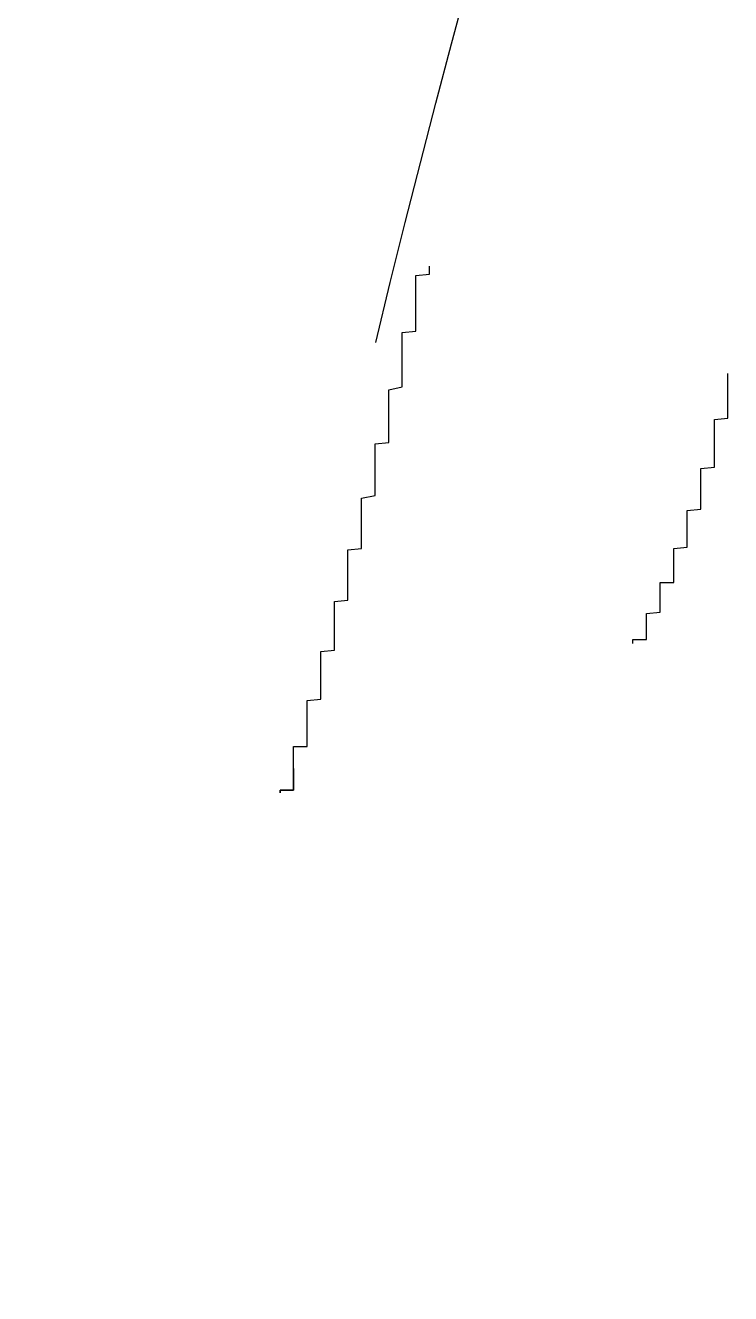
# Model space of a CAD drawing. Header units: millimetres. Extents: x 2698011 to 2856548, y 1019778 to 1210064.
# Drawn here: x 2788415.27 to 2788420.46, y 1123982.48 to 1123991.82 of the extents above; entities that cross this region are included whole.
import ezdxf

# ---------------------------------------------------------------- set-up
doc = ezdxf.new("R2010")
doc.units = ezdxf.units.MM
doc.layers.add('Bloques borde', color=9, linetype='Continuous')
doc.layers.add('Y_ CAJAS', color=9, linetype='Continuous')

# ---------------------------------------------------------------- blocks, each defined once
blk = doc.blocks.new('CO ALURA_  2500 tras 1120 CE ESQ - Inc')
at = {"layer": 'Bloques borde'}
for points in [[(-0.0508301, -0.0232991, 0), (-0.0508301, -0.0232891, 0), (-0.0508301, -0.0232791, 0), (-0.0508301, -0.0232691, 0), (-0.0508301, -0.0232691, 0), (-0.0508301, -0.0232591, 0), (-0.0508301, -0.0232491, 0), (-0.0508301, -0.0232391, 0), (-0.0508301, -0.0232391, 0), (-0.0508301, -0.0232291, 0), (-0.0508301, -0.0232191, 0), (-0.0508301, -0.0232191, 0), (-0.0508301, -0.0232091, 0), (-0.0508301, -0.0231991, 0), (-0.0508301, -0.0231991, 0), (-0.0508301, -0.0231891, 0), (-0.0508301, -0.0231891, 0), (-0.0508301, -0.0231791, 0), (-0.0508301, -0.0231791, 0), (-0.0508301, -0.0231691, 0), (-0.0508301, -0.0231691, 0), (-0.0508301, -0.0231591, 0), (-0.0508301, -0.0231591, 0), (-0.0508301, -0.0231491, 0), (-0.0508301, -0.0231491, 0), (-0.0508301, -0.0231491, 0), (-0.0508301, -0.0231391, 0), (-0.0508301, -0.0231391, 0), (-0.0508301, -0.0231391, 0), (-0.0509301, -0.0231391, 0), (-0.0509301, -0.0231291, 0), (-0.0509301, -0.0231291, 0), (-0.0509301, -0.0231291, 0), (-0.0509301, -0.0231291, 0), (-0.0509301, -0.0231291, 0), (-0.0509301, -0.0231191, 0), (-0.0509301, -0.0231191, 0), (-0.0509301, -0.0231191, 0), (-0.0509301, -0.0231191, 0), (-0.0509301, -0.0231191, 0), (-0.0509301, -0.0231191, 0), (-0.0509301, -0.0231191, 0), (-0.0509301, -0.0231191, 0), (-0.0509301, -0.0231191, 0), (-0.0509301, -0.0231191, 0), (-0.0509301, -0.0231191, 0), (-0.0509301, -0.0231191, 0), (-0.0509301, -0.0231191, 0), (-0.0509301, -0.0231191, 0), (-0.0509301, -0.0231191, 0), (-0.0509301, -0.0231191, 0), (-0.0509301, -0.0231191, 0), (-0.0509301, -0.0231191, 0), (-0.0509301, -0.0231291, 0), (-0.0509301, -0.0231291, 0), (-0.0509301, -0.0231291, 0), (-0.0509301, -0.0231291, 0), (-0.0509301, -0.0231291, 0), (-0.0509301, -0.0231291, 0), (-0.0509301, -0.0231391, 0), (-0.0509301, -0.0231391, 0), (-0.0509301, -0.0231391, 0), (-0.0508301, -0.0231391, 0), (-0.0508301, -0.0231391, 0), (-0.0508301, -0.0231491, 0), (-0.0508301, -0.0231491, 0), (-0.0508301, -0.0231491, 0), (-0.0508301, -0.0231491, 0), (-0.0508301, -0.0231591, 0), (-0.0508301, -0.0231591, 0), (-0.0508301, -0.0231591, 0), (-0.0508301, -0.0231691, 0), (-0.0508301, -0.0231691, 0), (-0.0508301, -0.0231691, 0), (-0.0508301, -0.0231791, 0), (-0.0508301, -0.0231791, 0), (-0.0508301, -0.0231791, 0), (-0.0508301, -0.0231891, 0), (-0.0508301, -0.0231891, 0), (-0.0508301, -0.0231991, 0), (-0.0508301, -0.0231991, 0), (-0.0508301, -0.0231991, 0), (-0.0508301, -0.0232091, 0), (-0.0508301, -0.0232091, 0), (-0.0508301, -0.0232191, 0), (-0.0508301, -0.0232191, 0), (-0.0508301, -0.0232191, 0), (-0.0508301, -0.0232291, 0), (-0.0508301, -0.0232291, 0), (-0.0508301, -0.0232391, 0), (-0.0508301, -0.0232391, 0), (-0.0508301, -0.0232491, 0), (-0.0508301, -0.0232491, 0), (-0.0508301, -0.0232591, 0), (-0.0508301, -0.0232591, 0), (-0.0508301, -0.0232691, 0), (-0.0508301, -0.0232691, 0), (-0.0508301, -0.0232791, 0), (-0.0508301, -0.0232791, 0), (-0.0508301, -0.0232891, 0), (-0.0508301, -0.0232891, 0), (-0.0508301, -0.0232991, 0), (-0.0508301, -0.0232991, 0), (-0.0508301, -0.0233091, 0), (-0.0508301, -0.0233191, 0), (-0.0508301, -0.0233191, 0), (-0.0508301, -0.0233291, 0), (-0.0508301, -0.0233291, 0), (-0.0508301, -0.0233391, 0), (-0.0508301, -0.0233491, 0), (-0.0508301, -0.0233491, 0), (-0.0508301, -0.0233591, 0), (-0.0508301, -0.0233591, 0), (-0.0508301, -0.0233691, 0), (-0.0508301, -0.0233791, 0), (-0.0508301, -0.0233791, 0), (-0.0508301, -0.0233891, 0), (-0.0508301, -0.0233991, 0), (-0.0508301, -0.0233991, 0), (-0.0508301, -0.0234091, 0), (-0.0508301, -0.0234191, 0), (-0.0508301, -0.0234191, 0), (-0.0508301, -0.0234291, 0), (-0.0508301, -0.0234391, 0), (-0.0508301, -0.0234391, 0), (-0.0508301, -0.0234491, 0), (-0.0508301, -0.0234591, 0), (-0.0507301, -0.0234591, 0), (-0.0507301, -0.0234691, 0), (-0.0507301, -0.0234791, 0), (-0.0507301, -0.0234891, 0), (-0.0507301, -0.0234891, 0), (-0.0507301, -0.0234991, 0), (-0.0507301, -0.0235091, 0), (-0.0507301, -0.0235191, 0), (-0.0507301, -0.0235191, 0), (-0.0507301, -0.0235291, 0), (-0.0507301, -0.0235391, 0), (-0.0507301, -0.0235491, 0), (-0.0507301, -0.0235491, 0), (-0.0507301, -0.0235591, 0), (-0.0507301, -0.0235691, 0), (-0.0507301, -0.0235791, 0), (-0.0507301, -0.0235891, 0), (-0.0507301, -0.0235891, 0), (-0.0507301, -0.0235991, 0), (-0.0507301, -0.0236091, 0), (-0.0507301, -0.0236191, 0), (-0.0507301, -0.0236291, 0), (-0.0507301, -0.0236291, 0), (-0.0507301, -0.0236391, 0), (-0.0507301, -0.0236491, 0), (-0.0507301, -0.0236591, 0), (-0.0507301, -0.0236691, 0), (-0.0507301, -0.0236791, 0), (-0.0507301, -0.0236891, 0), (-0.0507301, -0.0236891, 0), (-0.0507301, -0.0236991, 0), (-0.0507301, -0.0237091, 0), (-0.0507301, -0.0237191, 0), (-0.0507301, -0.0237291, 0), (-0.0507301, -0.0237391, 0), (-0.0507301, -0.0237491, 0), (-0.0507301, -0.0237591, 0), (-0.0507301, -0.0237691, 0), (-0.0507301, -0.0237691, 0), (-0.0507301, -0.0237791, 0), (-0.0507301, -0.0237891, 0), (-0.0507301, -0.0237991, 0), (-0.0506301, -0.0238091, 0), (-0.0506301, -0.0238191, 0), (-0.0506301, -0.0238291, 0), (-0.0506301, -0.0238391, 0), (-0.0506301, -0.0238491, 0), (-0.0506301, -0.0238591, 0), (-0.0506301, -0.0238691, 0), (-0.0506301, -0.0238791, 0), (-0.0506301, -0.0238891, 0), (-0.0506301, -0.0238991, 0), (-0.0506301, -0.0239091, 0), (-0.0506301, -0.0239191, 0), (-0.0506301, -0.0239291, 0), (-0.0506301, -0.0239391, 0), (-0.0506301, -0.0239491, 0), (-0.0506301, -0.0239591, 0), (-0.0506301, -0.0239691, 0), (-0.0506301, -0.0239791, 0), (-0.0506301, -0.0239891, 0), (-0.0506301, -0.0239991, 0), (-0.0506301, -0.0240091, 0), (-0.0506301, -0.0240191, 0), (-0.0506301, -0.0240291, 0), (-0.0506301, -0.0240391, 0), (-0.0506301, -0.0240491, 0), (-0.0506301, -0.0240591, 0), (-0.0506301, -0.0240691, 0), (-0.0506301, -0.0240791, 0), (-0.0506301, -0.0240891, 0), (-0.0506301, -0.0240991, 0), (-0.0506301, -0.0241091, 0), (-0.0506301, -0.0241191, 0), (-0.0506301, -0.0241291, 0), (-0.0506301, -0.0241391, 0), (-0.0506301, -0.0241591, 0), (-0.0505301, -0.0241691, 0), (-0.0505301, -0.0241791, 0), (-0.0505301, -0.0241891, 0), (-0.0505301, -0.0241991, 0), (-0.0505301, -0.0242091, 0), (-0.0505301, -0.0242191, 0), (-0.0505301, -0.0242291, 0), (-0.0505301, -0.0242391, 0), (-0.0505301, -0.0242491, 0), (-0.0505301, -0.0242691, 0), (-0.0505301, -0.0242791, 0), (-0.0505301, -0.0242891, 0), (-0.0505301, -0.0242991, 0), (-0.0505301, -0.0243091, 0), (-0.0505301, -0.0243191, 0), (-0.0505301, -0.0243291, 0), (-0.0505301, -0.0243491, 0), (-0.0505301, -0.0243591, 0), (-0.0505301, -0.0243691, 0), (-0.0505301, -0.0243791, 0), (-0.0505301, -0.0243891, 0), (-0.0505301, -0.0243991, 0), (-0.0505301, -0.0244091, 0), (-0.0505301, -0.0244291, 0), (-0.0505301, -0.0244391, 0), (-0.0505301, -0.0244491, 0), (-0.0505301, -0.0244591, 0), (-0.0505301, -0.0244691, 0), (-0.0505301, -0.0244891, 0), (-0.0505301, -0.0244991, 0), (-0.0505301, -0.0245091, 0), (-0.0505301, -0.0245191, 0), (-0.0505301, -0.0245291, 0), (-0.0504301, -0.0245391, 0), (-0.0504301, -0.0245591, 0), (-0.0504301, -0.0245691, 0), (-0.0504301, -0.0245791, 0), (-0.0504301, -0.0245891, 0), (-0.0504301, -0.0246091, 0), (-0.0504301, -0.0246191, 0), (-0.0504301, -0.0246291, 0), (-0.0504301, -0.0246391, 0), (-0.0504301, -0.0246491, 0), (-0.0504301, -0.0246691, 0), (-0.0504301, -0.0246791, 0), (-0.0504301, -0.0246891, 0), (-0.0504301, -0.0246991, 0), (-0.0504301, -0.0247191, 0), (-0.0504301, -0.0247291, 0), (-0.0504301, -0.0247391, 0), (-0.0504301, -0.0247491, 0), (-0.0504301, -0.0247691, 0), (-0.0504301, -0.0247791, 0), (-0.0504301, -0.0247891, 0), (-0.0504301, -0.0247991, 0), (-0.0504301, -0.0248191, 0), (-0.0504301, -0.0248291, 0), (-0.0504301, -0.0248391, 0), (-0.0504301, -0.0248591, 0), (-0.0504301, -0.0248691, 0), (-0.0504301, -0.0248791, 0), (-0.0504301, -0.0248891, 0), (-0.0504301, -0.0249091, 0), (-0.0503301, -0.0249191, 0), (-0.0503301, -0.0249291, 0), (-0.0503301, -0.0249491, 0), (-0.0503301, -0.0249591, 0), (-0.0503301, -0.0249691, 0), (-0.0503301, -0.0249791, 0), (-0.0503301, -0.0249991, 0), (-0.0503301, -0.0250091, 0), (-0.0503301, -0.0250191, 0), (-0.0503301, -0.0250391, 0), (-0.0503301, -0.0250491, 0), (-0.0503301, -0.0250591, 0), (-0.0503301, -0.0250791, 0), (-0.0503301, -0.0250891, 0), (-0.0503301, -0.0250991, 0), (-0.0503301, -0.0251191, 0), (-0.0503301, -0.0251291, 0), (-0.0503301, -0.0251391, 0), (-0.0503301, -0.0251591, 0), (-0.0503301, -0.0251691, 0), (-0.0503301, -0.0251791, 0), (-0.0503301, -0.0251991, 0), (-0.0503301, -0.0252091, 0), (-0.0503301, -0.0252291, 0), (-0.0503301, -0.0252391, 0), (-0.0503301, -0.0252491, 0), (-0.0503301, -0.0252691, 0), (-0.0503301, -0.0252791, 0), (-0.0503301, -0.0252891, 0), (-0.0502301, -0.0253091, 0), (-0.0502301, -0.0253191, 0), (-0.0502301, -0.0253291, 0), (-0.0502301, -0.0253491, 0), (-0.0502301, -0.0253591, 0), (-0.0502301, -0.0253791, 0), (-0.0502301, -0.0253891, 0), (-0.0502301, -0.0253991, 0), (-0.0502301, -0.0254191, 0), (-0.0502301, -0.0254291, 0), (-0.0502301, -0.0254491, 0), (-0.0502301, -0.0254591, 0), (-0.0502301, -0.0254691, 0), (-0.0502301, -0.0254891, 0), (-0.0502301, -0.0254991, 0), (-0.0502301, -0.0255191, 0), (-0.0502301, -0.0255291, 0), (-0.0502301, -0.0255391, 0), (-0.0502301, -0.0255591, 0), (-0.0502301, -0.0255691, 0), (-0.0502301, -0.0255891, 0), (-0.0502301, -0.0255991, 0), (-0.0502301, -0.0256091, 0), (-0.0502301, -0.0256291, 0), (-0.0502301, -0.0256391, 0), (-0.0502301, -0.0256591, 0), (-0.0502301, -0.0256691, 0), (-0.0502301, -0.0256891, 0), (-0.0501301, -0.0256991, 0), (-0.0501301, -0.0257191, 0), (-0.0501301, -0.0257291, 0), (-0.0501301, -0.0257391, 0), (-0.0501301, -0.0257591, 0), (-0.0501301, -0.0257691, 0), (-0.0501301, -0.0257891, 0), (-0.0501301, -0.0257991, 0), (-0.0501301, -0.0258191, 0), (-0.0501301, -0.0258291, 0), (-0.0501301, -0.0258491, 0), (-0.0501301, -0.0258591, 0), (-0.0501301, -0.0258691, 0), (-0.0501301, -0.0258891, 0), (-0.0501301, -0.0258991, 0), (-0.0501301, -0.0259191, 0), (-0.0501301, -0.0259291, 0), (-0.0501301, -0.0259491, 0), (-0.0501301, -0.0259591, 0), (-0.0501301, -0.0259791, 0), (-0.0501301, -0.0259891, 0), (-0.0501301, -0.0259991, 0), (-0.0501301, -0.0260191, 0), (-0.0501301, -0.0260291, 0), (-0.0501301, -0.0260491, 0), (-0.0501301, -0.0260591, 0), (-0.0501301, -0.0260791, 0), (-0.0501301, -0.0260891, 0), (-0.0500301, -0.0261091, 0), (-0.0500301, -0.0261191, 0), (-0.0500301, -0.0261391, 0), (-0.0500301, -0.0261491, 0), (-0.0500301, -0.0261591, 0), (-0.0500301, -0.0261791, 0), (-0.0500301, -0.0261891, 0), (-0.0500301, -0.0262091, 0), (-0.0500301, -0.0262191, 0), (-0.0500301, -0.0262391, 0), (-0.0500301, -0.0262491, 0), (-0.0500301, -0.0262691, 0), (-0.0500301, -0.0262791, 0), (-0.0500301, -0.0262991, 0), (-0.0500301, -0.0263091, 0), (-0.0500301, -0.0263191, 0), (-0.0500301, -0.0263391, 0), (-0.0500301, -0.0263491, 0), (-0.0500301, -0.0263691, 0), (-0.0500301, -0.0263791, 0), (-0.0500301, -0.0263991, 0), (-0.0500301, -0.0264091, 0), (-0.0500301, -0.0264191, 0), (-0.0500301, -0.0264391, 0), (-0.0500301, -0.0264491, 0), (-0.0500301, -0.0264691, 0), (-0.0500301, -0.0264791, 0), (-0.0500301, -0.0264991, 0), (-0.0500301, -0.0265091, 0), (-0.0499301, -0.0265191, 0), (-0.0499301, -0.0265391, 0), (-0.0499301, -0.0265491, 0), (-0.0499301, -0.0265691, 0), (-0.0499301, -0.0265791, 0), (-0.0499301, -0.0265891, 0), (-0.0499301, -0.0266091, 0), (-0.0499301, -0.0266191, 0), (-0.0499301, -0.0266391, 0), (-0.0499301, -0.0266491, 0), (-0.0499301, -0.0266591, 0), (-0.0499301, -0.0266791, 0), (-0.0499301, -0.0266891, 0), (-0.0499301, -0.0267091, 0), (-0.0499301, -0.0267191, 0), (-0.0499301, -0.0267291, 0), (-0.0499301, -0.0267491, 0), (-0.0499301, -0.0267591, 0), (-0.0499301, -0.0267791, 0), (-0.0499301, -0.0267891, 0), (-0.0499301, -0.0267991, 0), (-0.0499301, -0.0268191, 0), (-0.0499301, -0.0268291, 0), (-0.0499301, -0.0268391, 0), (-0.0499301, -0.0268591, 0), (-0.0499301, -0.0268691, 0), (-0.0499301, -0.0268891, 0), (-0.0499301, -0.0268991, 0), (-0.0499301, -0.0269091, 0), (-0.0499301, -0.0269291, 0), (-0.0498301, -0.0269391, 0), (-0.0498301, -0.0269591, 0), (-0.0498301, -0.0269691, 0), (-0.0498301, -0.0269891, 0), (-0.0498301, -0.0269991, 0)], [(-0.0508301, -0.0232991, 0), (-0.0508301, -0.0232891, 0), (-0.0508301, -0.0232791, 0), (-0.0508301, -0.0232691, 0), (-0.0508301, -0.0232691, 0), (-0.0508301, -0.0232591, 0), (-0.0508301, -0.0232491, 0), (-0.0508301, -0.0232391, 0), (-0.0508301, -0.0232391, 0), (-0.0508301, -0.0232291, 0), (-0.0508301, -0.0232191, 0), (-0.0508301, -0.0232191, 0), (-0.0508301, -0.0232091, 0), (-0.0508301, -0.0231991, 0), (-0.0508301, -0.0231991, 0), (-0.0508301, -0.0231891, 0), (-0.0508301, -0.0231891, 0), (-0.0508301, -0.0231791, 0), (-0.0508301, -0.0231791, 0), (-0.0508301, -0.0231691, 0), (-0.0508301, -0.0231691, 0), (-0.0508301, -0.0231591, 0), (-0.0508301, -0.0231591, 0), (-0.0508301, -0.0231491, 0), (-0.0508301, -0.0231491, 0), (-0.0508301, -0.0231491, 0), (-0.0508301, -0.0231391, 0), (-0.0508301, -0.0231391, 0), (-0.0508301, -0.0231391, 0), (-0.0509301, -0.0231391, 0), (-0.0509301, -0.0231291, 0), (-0.0509301, -0.0231291, 0), (-0.0509301, -0.0231291, 0), (-0.0509301, -0.0231291, 0), (-0.0509301, -0.0231291, 0), (-0.0509301, -0.0231191, 0), (-0.0509301, -0.0231191, 0), (-0.0509301, -0.0231191, 0), (-0.0509301, -0.0231191, 0), (-0.0509301, -0.0231191, 0), (-0.0509301, -0.0231191, 0), (-0.0509301, -0.0231191, 0), (-0.0509301, -0.0231191, 0), (-0.0509301, -0.0231191, 0), (-0.0509301, -0.0231191, 0), (-0.0509301, -0.0231191, 0), (-0.0509301, -0.0231191, 0), (-0.0509301, -0.0231191, 0), (-0.0509301, -0.0231191, 0), (-0.0509301, -0.0231191, 0), (-0.0509301, -0.0231191, 0), (-0.0509301, -0.0231191, 0), (-0.0509301, -0.0231191, 0), (-0.0509301, -0.0231291, 0), (-0.0509301, -0.0231291, 0), (-0.0509301, -0.0231291, 0), (-0.0509301, -0.0231291, 0), (-0.0509301, -0.0231291, 0), (-0.0509301, -0.0231291, 0), (-0.0509301, -0.0231391, 0), (-0.0509301, -0.0231391, 0), (-0.0509301, -0.0231391, 0), (-0.0508301, -0.0231391, 0), (-0.0508301, -0.0231391, 0), (-0.0508301, -0.0231491, 0), (-0.0508301, -0.0231491, 0), (-0.0508301, -0.0231491, 0), (-0.0508301, -0.0231491, 0), (-0.0508301, -0.0231591, 0), (-0.0508301, -0.0231591, 0), (-0.0508301, -0.0231591, 0), (-0.0508301, -0.0231691, 0), (-0.0508301, -0.0231691, 0), (-0.0508301, -0.0231691, 0), (-0.0508301, -0.0231791, 0), (-0.0508301, -0.0231791, 0), (-0.0508301, -0.0231791, 0), (-0.0508301, -0.0231891, 0), (-0.0508301, -0.0231891, 0), (-0.0508301, -0.0231991, 0), (-0.0508301, -0.0231991, 0), (-0.0508301, -0.0231991, 0), (-0.0508301, -0.0232091, 0), (-0.0508301, -0.0232091, 0), (-0.0508301, -0.0232191, 0), (-0.0508301, -0.0232191, 0), (-0.0508301, -0.0232191, 0), (-0.0508301, -0.0232291, 0), (-0.0508301, -0.0232291, 0), (-0.0508301, -0.0232391, 0), (-0.0508301, -0.0232391, 0), (-0.0508301, -0.0232491, 0), (-0.0508301, -0.0232491, 0), (-0.0508301, -0.0232591, 0), (-0.0508301, -0.0232591, 0), (-0.0508301, -0.0232691, 0), (-0.0508301, -0.0232691, 0), (-0.0508301, -0.0232791, 0), (-0.0508301, -0.0232791, 0), (-0.0508301, -0.0232891, 0), (-0.0508301, -0.0232891, 0), (-0.0508301, -0.0232991, 0), (-0.0508301, -0.0232991, 0), (-0.0508301, -0.0233091, 0), (-0.0508301, -0.0233191, 0), (-0.0508301, -0.0233191, 0), (-0.0508301, -0.0233291, 0), (-0.0508301, -0.0233291, 0), (-0.0508301, -0.0233391, 0), (-0.0508301, -0.0233491, 0), (-0.0508301, -0.0233491, 0), (-0.0508301, -0.0233591, 0), (-0.0508301, -0.0233591, 0), (-0.0508301, -0.0233691, 0), (-0.0508301, -0.0233791, 0), (-0.0508301, -0.0233791, 0), (-0.0508301, -0.0233891, 0), (-0.0508301, -0.0233991, 0), (-0.0508301, -0.0233991, 0), (-0.0508301, -0.0234091, 0), (-0.0508301, -0.0234191, 0), (-0.0508301, -0.0234191, 0), (-0.0508301, -0.0234291, 0), (-0.0508301, -0.0234391, 0), (-0.0508301, -0.0234391, 0), (-0.0508301, -0.0234491, 0), (-0.0508301, -0.0234591, 0), (-0.0507301, -0.0234591, 0), (-0.0507301, -0.0234691, 0), (-0.0507301, -0.0234791, 0), (-0.0507301, -0.0234891, 0), (-0.0507301, -0.0234891, 0), (-0.0507301, -0.0234991, 0), (-0.0507301, -0.0235091, 0), (-0.0507301, -0.0235191, 0), (-0.0507301, -0.0235191, 0), (-0.0507301, -0.0235291, 0), (-0.0507301, -0.0235391, 0), (-0.0507301, -0.0235491, 0), (-0.0507301, -0.0235491, 0), (-0.0507301, -0.0235591, 0), (-0.0507301, -0.0235691, 0), (-0.0507301, -0.0235791, 0), (-0.0507301, -0.0235891, 0), (-0.0507301, -0.0235891, 0), (-0.0507301, -0.0235991, 0), (-0.0507301, -0.0236091, 0), (-0.0507301, -0.0236191, 0), (-0.0507301, -0.0236291, 0), (-0.0507301, -0.0236291, 0), (-0.0507301, -0.0236391, 0), (-0.0507301, -0.0236491, 0), (-0.0507301, -0.0236591, 0), (-0.0507301, -0.0236691, 0), (-0.0507301, -0.0236791, 0), (-0.0507301, -0.0236891, 0), (-0.0507301, -0.0236891, 0), (-0.0507301, -0.0236991, 0), (-0.0507301, -0.0237091, 0), (-0.0507301, -0.0237191, 0), (-0.0507301, -0.0237291, 0), (-0.0507301, -0.0237391, 0), (-0.0507301, -0.0237491, 0), (-0.0507301, -0.0237591, 0), (-0.0507301, -0.0237691, 0), (-0.0507301, -0.0237691, 0), (-0.0507301, -0.0237791, 0), (-0.0507301, -0.0237891, 0), (-0.0507301, -0.0237991, 0), (-0.0506301, -0.0238091, 0), (-0.0506301, -0.0238191, 0), (-0.0506301, -0.0238291, 0), (-0.0506301, -0.0238391, 0), (-0.0506301, -0.0238491, 0), (-0.0506301, -0.0238591, 0), (-0.0506301, -0.0238691, 0), (-0.0506301, -0.0238791, 0), (-0.0506301, -0.0238891, 0), (-0.0506301, -0.0238991, 0), (-0.0506301, -0.0239091, 0), (-0.0506301, -0.0239191, 0), (-0.0506301, -0.0239291, 0), (-0.0506301, -0.0239391, 0), (-0.0506301, -0.0239491, 0), (-0.0506301, -0.0239591, 0), (-0.0506301, -0.0239691, 0), (-0.0506301, -0.0239791, 0), (-0.0506301, -0.0239891, 0), (-0.0506301, -0.0239991, 0), (-0.0506301, -0.0240091, 0), (-0.0506301, -0.0240191, 0), (-0.0506301, -0.0240291, 0), (-0.0506301, -0.0240391, 0), (-0.0506301, -0.0240491, 0), (-0.0506301, -0.0240591, 0), (-0.0506301, -0.0240691, 0), (-0.0506301, -0.0240791, 0), (-0.0506301, -0.0240891, 0), (-0.0506301, -0.0240991, 0), (-0.0506301, -0.0241091, 0), (-0.0506301, -0.0241191, 0), (-0.0506301, -0.0241291, 0), (-0.0506301, -0.0241391, 0), (-0.0506301, -0.0241591, 0), (-0.0505301, -0.0241691, 0), (-0.0505301, -0.0241791, 0), (-0.0505301, -0.0241891, 0), (-0.0505301, -0.0241991, 0), (-0.0505301, -0.0242091, 0), (-0.0505301, -0.0242191, 0), (-0.0505301, -0.0242291, 0), (-0.0505301, -0.0242391, 0), (-0.0505301, -0.0242491, 0), (-0.0505301, -0.0242691, 0), (-0.0505301, -0.0242791, 0), (-0.0505301, -0.0242891, 0), (-0.0505301, -0.0242991, 0), (-0.0505301, -0.0243091, 0), (-0.0505301, -0.0243191, 0), (-0.0505301, -0.0243291, 0), (-0.0505301, -0.0243491, 0), (-0.0505301, -0.0243591, 0), (-0.0505301, -0.0243691, 0), (-0.0505301, -0.0243791, 0), (-0.0505301, -0.0243891, 0), (-0.0505301, -0.0243991, 0), (-0.0505301, -0.0244091, 0), (-0.0505301, -0.0244291, 0), (-0.0505301, -0.0244391, 0), (-0.0505301, -0.0244491, 0), (-0.0505301, -0.0244591, 0), (-0.0505301, -0.0244691, 0), (-0.0505301, -0.0244891, 0), (-0.0505301, -0.0244991, 0), (-0.0505301, -0.0245091, 0), (-0.0505301, -0.0245191, 0), (-0.0505301, -0.0245291, 0), (-0.0504301, -0.0245391, 0), (-0.0504301, -0.0245591, 0), (-0.0504301, -0.0245691, 0), (-0.0504301, -0.0245791, 0), (-0.0504301, -0.0245891, 0), (-0.0504301, -0.0246091, 0), (-0.0504301, -0.0246191, 0), (-0.0504301, -0.0246291, 0), (-0.0504301, -0.0246391, 0), (-0.0504301, -0.0246491, 0), (-0.0504301, -0.0246691, 0), (-0.0504301, -0.0246791, 0), (-0.0504301, -0.0246891, 0), (-0.0504301, -0.0246991, 0), (-0.0504301, -0.0247191, 0), (-0.0504301, -0.0247291, 0), (-0.0504301, -0.0247391, 0), (-0.0504301, -0.0247491, 0), (-0.0504301, -0.0247691, 0), (-0.0504301, -0.0247791, 0), (-0.0504301, -0.0247891, 0), (-0.0504301, -0.0247991, 0), (-0.0504301, -0.0248191, 0), (-0.0504301, -0.0248291, 0), (-0.0504301, -0.0248391, 0), (-0.0504301, -0.0248591, 0), (-0.0504301, -0.0248691, 0), (-0.0504301, -0.0248791, 0), (-0.0504301, -0.0248891, 0), (-0.0504301, -0.0249091, 0), (-0.0503301, -0.0249191, 0), (-0.0503301, -0.0249291, 0), (-0.0503301, -0.0249491, 0), (-0.0503301, -0.0249591, 0), (-0.0503301, -0.0249691, 0), (-0.0503301, -0.0249791, 0), (-0.0503301, -0.0249991, 0), (-0.0503301, -0.0250091, 0), (-0.0503301, -0.0250191, 0), (-0.0503301, -0.0250391, 0), (-0.0503301, -0.0250491, 0), (-0.0503301, -0.0250591, 0), (-0.0503301, -0.0250791, 0), (-0.0503301, -0.0250891, 0), (-0.0503301, -0.0250991, 0), (-0.0503301, -0.0251191, 0), (-0.0503301, -0.0251291, 0), (-0.0503301, -0.0251391, 0), (-0.0503301, -0.0251591, 0), (-0.0503301, -0.0251691, 0), (-0.0503301, -0.0251791, 0), (-0.0503301, -0.0251991, 0), (-0.0503301, -0.0252091, 0), (-0.0503301, -0.0252291, 0), (-0.0503301, -0.0252391, 0), (-0.0503301, -0.0252491, 0), (-0.0503301, -0.0252691, 0), (-0.0503301, -0.0252791, 0), (-0.0503301, -0.0252891, 0), (-0.0502301, -0.0253091, 0), (-0.0502301, -0.0253191, 0), (-0.0502301, -0.0253291, 0), (-0.0502301, -0.0253491, 0), (-0.0502301, -0.0253591, 0), (-0.0502301, -0.0253791, 0), (-0.0502301, -0.0253891, 0), (-0.0502301, -0.0253991, 0), (-0.0502301, -0.0254191, 0), (-0.0502301, -0.0254291, 0), (-0.0502301, -0.0254491, 0), (-0.0502301, -0.0254591, 0), (-0.0502301, -0.0254691, 0), (-0.0502301, -0.0254891, 0), (-0.0502301, -0.0254991, 0), (-0.0502301, -0.0255191, 0), (-0.0502301, -0.0255291, 0), (-0.0502301, -0.0255391, 0), (-0.0502301, -0.0255591, 0), (-0.0502301, -0.0255691, 0), (-0.0502301, -0.0255891, 0), (-0.0502301, -0.0255991, 0), (-0.0502301, -0.0256091, 0), (-0.0502301, -0.0256291, 0), (-0.0502301, -0.0256391, 0), (-0.0502301, -0.0256591, 0), (-0.0502301, -0.0256691, 0), (-0.0502301, -0.0256891, 0), (-0.0501301, -0.0256991, 0), (-0.0501301, -0.0257191, 0), (-0.0501301, -0.0257291, 0), (-0.0501301, -0.0257391, 0), (-0.0501301, -0.0257591, 0), (-0.0501301, -0.0257691, 0), (-0.0501301, -0.0257891, 0), (-0.0501301, -0.0257991, 0), (-0.0501301, -0.0258191, 0), (-0.0501301, -0.0258291, 0), (-0.0501301, -0.0258491, 0), (-0.0501301, -0.0258591, 0), (-0.0501301, -0.0258691, 0), (-0.0501301, -0.0258891, 0), (-0.0501301, -0.0258991, 0), (-0.0501301, -0.0259191, 0), (-0.0501301, -0.0259291, 0), (-0.0501301, -0.0259491, 0), (-0.0501301, -0.0259591, 0), (-0.0501301, -0.0259791, 0), (-0.0501301, -0.0259891, 0), (-0.0501301, -0.0259991, 0), (-0.0501301, -0.0260191, 0), (-0.0501301, -0.0260291, 0), (-0.0501301, -0.0260491, 0), (-0.0501301, -0.0260591, 0), (-0.0501301, -0.0260791, 0), (-0.0501301, -0.0260891, 0), (-0.0500301, -0.0261091, 0), (-0.0500301, -0.0261191, 0), (-0.0500301, -0.0261391, 0), (-0.0500301, -0.0261491, 0), (-0.0500301, -0.0261591, 0), (-0.0500301, -0.0261791, 0), (-0.0500301, -0.0261891, 0), (-0.0500301, -0.0262091, 0), (-0.0500301, -0.0262191, 0), (-0.0500301, -0.0262391, 0), (-0.0500301, -0.0262491, 0), (-0.0500301, -0.0262691, 0), (-0.0500301, -0.0262791, 0), (-0.0500301, -0.0262991, 0), (-0.0500301, -0.0263091, 0), (-0.0500301, -0.0263191, 0), (-0.0500301, -0.0263391, 0), (-0.0500301, -0.0263491, 0), (-0.0500301, -0.0263691, 0), (-0.0500301, -0.0263791, 0), (-0.0500301, -0.0263991, 0), (-0.0500301, -0.0264091, 0), (-0.0500301, -0.0264191, 0), (-0.0500301, -0.0264391, 0), (-0.0500301, -0.0264491, 0), (-0.0500301, -0.0264691, 0), (-0.0500301, -0.0264791, 0), (-0.0500301, -0.0264991, 0), (-0.0500301, -0.0265091, 0), (-0.0499301, -0.0265191, 0), (-0.0499301, -0.0265391, 0), (-0.0499301, -0.0265491, 0), (-0.0499301, -0.0265691, 0), (-0.0499301, -0.0265791, 0), (-0.0499301, -0.0265891, 0), (-0.0499301, -0.0266091, 0), (-0.0499301, -0.0266191, 0), (-0.0499301, -0.0266391, 0), (-0.0499301, -0.0266491, 0), (-0.0499301, -0.0266591, 0), (-0.0499301, -0.0266791, 0), (-0.0499301, -0.0266891, 0), (-0.0499301, -0.0267091, 0), (-0.0499301, -0.0267191, 0), (-0.0499301, -0.0267291, 0), (-0.0499301, -0.0267491, 0), (-0.0499301, -0.0267591, 0), (-0.0499301, -0.0267791, 0), (-0.0499301, -0.0267891, 0), (-0.0499301, -0.0267991, 0), (-0.0499301, -0.0268191, 0), (-0.0499301, -0.0268291, 0), (-0.0499301, -0.0268391, 0), (-0.0499301, -0.0268591, 0), (-0.0499301, -0.0268691, 0), (-0.0499301, -0.0268891, 0), (-0.0499301, -0.0268991, 0), (-0.0499301, -0.0269091, 0), (-0.0499301, -0.0269291, 0), (-0.0498301, -0.0269391, 0), (-0.0498301, -0.0269591, 0), (-0.0498301, -0.0269691, 0), (-0.0498301, -0.0269891, 0), (-0.0498301, -0.0269991, 0)], [(-0.0483301, -0.0242191, 0), (-0.0483301, -0.0242191, 0), (-0.0483301, -0.0242191, 0), (-0.0483301, -0.0242191, 0), (-0.0483301, -0.0242191, 0), (-0.0483301, -0.0242191, 0), (-0.0483301, -0.0242191, 0), (-0.0483301, -0.0242191, 0), (-0.0483301, -0.0242191, 0), (-0.0483301, -0.0242191, 0), (-0.0483301, -0.0242191, 0), (-0.0483301, -0.0242191, 0), (-0.0483301, -0.0242191, 0), (-0.0483301, -0.0242191, 0), (-0.0483301, -0.0242191, 0), (-0.0483301, -0.0242291, 0), (-0.0483301, -0.0242291, 0), (-0.0483301, -0.0242291, 0), (-0.0483301, -0.0242291, 0), (-0.0483301, -0.0242291, 0), (-0.0483301, -0.0242291, 0), (-0.0483301, -0.0242291, 0), (-0.0483301, -0.0242391, 0), (-0.0483301, -0.0242391, 0), (-0.0483301, -0.0242391, 0), (-0.0483301, -0.0242391, 0), (-0.0483301, -0.0242391, 0), (-0.0483301, -0.0242491, 0), (-0.0483301, -0.0242491, 0), (-0.0482301, -0.0242491, 0), (-0.0482301, -0.0242491, 0), (-0.0482301, -0.0242491, 0), (-0.0482301, -0.0242591, 0), (-0.0482301, -0.0242591, 0), (-0.0482301, -0.0242591, 0), (-0.0482301, -0.0242591, 0), (-0.0482301, -0.0242691, 0), (-0.0482301, -0.0242691, 0), (-0.0482301, -0.0242691, 0), (-0.0482301, -0.0242791, 0), (-0.0482301, -0.0242791, 0), (-0.0482301, -0.0242791, 0), (-0.0482301, -0.0242791, 0), (-0.0482301, -0.0242891, 0), (-0.0482301, -0.0242891, 0), (-0.0482301, -0.0242891, 0), (-0.0482301, -0.0242991, 0), (-0.0482301, -0.0242991, 0), (-0.0482301, -0.0242991, 0), (-0.0482301, -0.0243091, 0), (-0.0482301, -0.0243091, 0), (-0.0482301, -0.0243191, 0), (-0.0482301, -0.0243191, 0), (-0.0482301, -0.0243191, 0), (-0.0482301, -0.0243291, 0), (-0.0482301, -0.0243291, 0), (-0.0482301, -0.0243291, 0), (-0.0482301, -0.0243391, 0), (-0.0482301, -0.0243391, 0), (-0.0482301, -0.0243491, 0), (-0.0482301, -0.0243491, 0), (-0.0482301, -0.0243491, 0), (-0.0482301, -0.0243591, 0), (-0.0482301, -0.0243591, 0), (-0.0482301, -0.0243691, 0), (-0.0482301, -0.0243691, 0), (-0.0482301, -0.0243791, 0), (-0.0482301, -0.0243791, 0), (-0.0482301, -0.0243891, 0), (-0.0482301, -0.0243891, 0), (-0.0482301, -0.0243891, 0), (-0.0482301, -0.0243991, 0), (-0.0482301, -0.0243991, 0), (-0.0482301, -0.0244091, 0), (-0.0482301, -0.0244091, 0), (-0.0482301, -0.0244191, 0), (-0.0482301, -0.0244191, 0), (-0.0482301, -0.0244291, 0), (-0.0482301, -0.0244291, 0), (-0.0482301, -0.0244391, 0), (-0.0482301, -0.0244391, 0), (-0.0481301, -0.0244491, 0), (-0.0481301, -0.0244491, 0), (-0.0481301, -0.0244591, 0), (-0.0481301, -0.0244591, 0), (-0.0481301, -0.0244691, 0), (-0.0481301, -0.0244791, 0), (-0.0481301, -0.0244791, 0), (-0.0481301, -0.0244891, 0), (-0.0481301, -0.0244891, 0), (-0.0481301, -0.0244991, 0), (-0.0481301, -0.0244991, 0), (-0.0481301, -0.0245091, 0), (-0.0481301, -0.0245191, 0), (-0.0481301, -0.0245191, 0), (-0.0481301, -0.0245291, 0), (-0.0481301, -0.0245291, 0), (-0.0481301, -0.0245391, 0), (-0.0481301, -0.0245391, 0), (-0.0481301, -0.0245491, 0), (-0.0481301, -0.0245591, 0), (-0.0481301, -0.0245591, 0), (-0.0481301, -0.0245691, 0), (-0.0481301, -0.0245791, 0), (-0.0481301, -0.0245791, 0), (-0.0481301, -0.0245891, 0), (-0.0481301, -0.0245891, 0), (-0.0481301, -0.0245991, 0), (-0.0481301, -0.0246091, 0), (-0.0481301, -0.0246091, 0), (-0.0481301, -0.0246191, 0), (-0.0481301, -0.0246291, 0), (-0.0481301, -0.0246291, 0), (-0.0481301, -0.0246391, 0), (-0.0481301, -0.0246491, 0), (-0.0481301, -0.0246491, 0), (-0.0481301, -0.0246591, 0), (-0.0481301, -0.0246691, 0), (-0.0480301, -0.0246691, 0), (-0.0480301, -0.0246791, 0), (-0.0480301, -0.0246891, 0), (-0.0480301, -0.0246891, 0), (-0.0480301, -0.0246991, 0), (-0.0480301, -0.0247091, 0), (-0.0480301, -0.0247191, 0), (-0.0480301, -0.0247191, 0), (-0.0480301, -0.0247291, 0), (-0.0480301, -0.0247391, 0), (-0.0480301, -0.0247391, 0), (-0.0480301, -0.0247491, 0), (-0.0480301, -0.0247591, 0), (-0.0480301, -0.0247691, 0), (-0.0480301, -0.0247691, 0), (-0.0480301, -0.0247791, 0), (-0.0480301, -0.0247891, 0), (-0.0480301, -0.0247991, 0), (-0.0480301, -0.0247991, 0), (-0.0480301, -0.0248091, 0), (-0.0480301, -0.0248191, 0), (-0.0480301, -0.0248291, 0), (-0.0480301, -0.0248291, 0), (-0.0480301, -0.0248391, 0), (-0.0480301, -0.0248491, 0), (-0.0480301, -0.0248591, 0), (-0.0480301, -0.0248691, 0), (-0.0480301, -0.0248691, 0), (-0.0480301, -0.0248791, 0), (-0.0480301, -0.0248891, 0), (-0.0480301, -0.0248991, 0), (-0.0480301, -0.0249091, 0), (-0.0480301, -0.0249091, 0), (-0.0480301, -0.0249191, 0), (-0.0479301, -0.0249291, 0), (-0.0479301, -0.0249391, 0), (-0.0479301, -0.0249491, 0), (-0.0479301, -0.0249491, 0), (-0.0479301, -0.0249591, 0), (-0.0479301, -0.0249691, 0), (-0.0479301, -0.0249791, 0), (-0.0479301, -0.0249891, 0), (-0.0479301, -0.0249991, 0), (-0.0479301, -0.0249991, 0), (-0.0479301, -0.0250091, 0), (-0.0479301, -0.0250191, 0), (-0.0479301, -0.0250291, 0), (-0.0479301, -0.0250391, 0), (-0.0479301, -0.0250491, 0), (-0.0479301, -0.0250491, 0), (-0.0479301, -0.0250591, 0), (-0.0479301, -0.0250691, 0), (-0.0479301, -0.0250791, 0), (-0.0479301, -0.0250891, 0), (-0.0479301, -0.0250991, 0), (-0.0479301, -0.0251091, 0), (-0.0479301, -0.0251191, 0), (-0.0479301, -0.0251191, 0), (-0.0479301, -0.0251291, 0), (-0.0479301, -0.0251391, 0), (-0.0479301, -0.0251491, 0), (-0.0479301, -0.0251591, 0), (-0.0479301, -0.0251691, 0), (-0.0479301, -0.0251791, 0), (-0.0479301, -0.0251891, 0), (-0.0479301, -0.0251991, 0), (-0.0479301, -0.0251991, 0), (-0.0478301, -0.0252091, 0), (-0.0478301, -0.0252191, 0), (-0.0478301, -0.0252291, 0), (-0.0478301, -0.0252391, 0), (-0.0478301, -0.0252491, 0), (-0.0478301, -0.0252591, 0), (-0.0478301, -0.0252691, 0), (-0.0478301, -0.0252791, 0), (-0.0478301, -0.0252891, 0), (-0.0478301, -0.0252991, 0), (-0.0478301, -0.0252991, 0), (-0.0478301, -0.0253091, 0), (-0.0478301, -0.0253191, 0), (-0.0478301, -0.0253291, 0), (-0.0478301, -0.0253391, 0), (-0.0478301, -0.0253491, 0), (-0.0478301, -0.0253591, 0), (-0.0478301, -0.0253691, 0), (-0.0478301, -0.0253791, 0), (-0.0478301, -0.0253891, 0), (-0.0478301, -0.0253991, 0), (-0.0478301, -0.0254091, 0), (-0.0478301, -0.0254191, 0), (-0.0478301, -0.0254291, 0), (-0.0478301, -0.0254291, 0), (-0.0478301, -0.0254391, 0), (-0.0478301, -0.0254491, 0), (-0.0478301, -0.0254591, 0), (-0.0478301, -0.0254691, 0), (-0.0478301, -0.0254791, 0), (-0.0478301, -0.0254891, 0), (-0.0478301, -0.0254991, 0), (-0.0478301, -0.0255091, 0), (-0.0477301, -0.0255191, 0), (-0.0477301, -0.0255291, 0), (-0.0477301, -0.0255391, 0), (-0.0477301, -0.0255491, 0), (-0.0477301, -0.0255591, 0), (-0.0477301, -0.0255691, 0), (-0.0477301, -0.0255791, 0), (-0.0477301, -0.0255891, 0), (-0.0477301, -0.0255991, 0), (-0.0477301, -0.0256091, 0), (-0.0477301, -0.0256191, 0), (-0.0477301, -0.0256191, 0), (-0.0477301, -0.0256291, 0), (-0.0477301, -0.0256391, 0), (-0.0477301, -0.0256491, 0), (-0.0477301, -0.0256591, 0), (-0.0477301, -0.0256691, 0), (-0.0477301, -0.0256791, 0), (-0.0477301, -0.0256891, 0), (-0.0477301, -0.0256991, 0), (-0.0477301, -0.0257091, 0), (-0.0477301, -0.0257191, 0), (-0.0477301, -0.0257291, 0), (-0.0477301, -0.0257391, 0), (-0.0477301, -0.0257491, 0), (-0.0477301, -0.0257591, 0), (-0.0477301, -0.0257691, 0), (-0.0477301, -0.0257791, 0), (-0.0477301, -0.0257891, 0), (-0.0477301, -0.0257991, 0), (-0.0477301, -0.0258091, 0), (-0.0477301, -0.0258191, 0), (-0.0477301, -0.0258291, 0), (-0.0477301, -0.0258391, 0), (-0.0477301, -0.0258491, 0), (-0.0477301, -0.0258591, 0), (-0.0477301, -0.0258691, 0), (-0.0476301, -0.0258791, 0), (-0.0476301, -0.0258891, 0), (-0.0476301, -0.0258891, 0), (-0.0476301, -0.0258991, 0), (-0.0476301, -0.0259091, 0), (-0.0476301, -0.0259191, 0), (-0.0476301, -0.0259291, 0), (-0.0476301, -0.0259391, 0), (-0.0476301, -0.0259491, 0), (-0.0476301, -0.0259591, 0), (-0.0476301, -0.0259691, 0), (-0.0476301, -0.0259791, 0), (-0.0476301, -0.0259991, 0), (-0.0476301, -0.0260091, 0), (-0.0476301, -0.0260191, 0), (-0.0476301, -0.0260291, 0), (-0.0476301, -0.0260391, 0), (-0.0476301, -0.0260491, 0), (-0.0476301, -0.0260591, 0), (-0.0476301, -0.0260691, 0), (-0.0476301, -0.0260791, 0), (-0.0476301, -0.0260891, 0), (-0.0476301, -0.0260991, 0), (-0.0476301, -0.0261091, 0), (-0.0476301, -0.0261191, 0), (-0.0476301, -0.0261291, 0), (-0.0476301, -0.0261391, 0), (-0.0476301, -0.0261491, 0), (-0.0476301, -0.0261591, 0), (-0.0476301, -0.0261691, 0), (-0.0476301, -0.0261891, 0), (-0.0476301, -0.0261991, 0), (-0.0476301, -0.0262091, 0)], [(-0.0483301, -0.0242191, 0), (-0.0483301, -0.0242191, 0), (-0.0483301, -0.0242191, 0), (-0.0483301, -0.0242191, 0), (-0.0483301, -0.0242191, 0), (-0.0483301, -0.0242191, 0), (-0.0483301, -0.0242191, 0), (-0.0483301, -0.0242191, 0), (-0.0483301, -0.0242191, 0), (-0.0483301, -0.0242191, 0), (-0.0483301, -0.0242191, 0), (-0.0483301, -0.0242191, 0), (-0.0483301, -0.0242191, 0), (-0.0483301, -0.0242191, 0), (-0.0483301, -0.0242191, 0), (-0.0483301, -0.0242291, 0), (-0.0483301, -0.0242291, 0), (-0.0483301, -0.0242291, 0), (-0.0483301, -0.0242291, 0), (-0.0483301, -0.0242291, 0), (-0.0483301, -0.0242291, 0), (-0.0483301, -0.0242291, 0), (-0.0483301, -0.0242391, 0), (-0.0483301, -0.0242391, 0), (-0.0483301, -0.0242391, 0), (-0.0483301, -0.0242391, 0), (-0.0483301, -0.0242391, 0), (-0.0483301, -0.0242491, 0), (-0.0483301, -0.0242491, 0), (-0.0482301, -0.0242491, 0), (-0.0482301, -0.0242491, 0), (-0.0482301, -0.0242491, 0), (-0.0482301, -0.0242591, 0), (-0.0482301, -0.0242591, 0), (-0.0482301, -0.0242591, 0), (-0.0482301, -0.0242591, 0), (-0.0482301, -0.0242691, 0), (-0.0482301, -0.0242691, 0), (-0.0482301, -0.0242691, 0), (-0.0482301, -0.0242791, 0), (-0.0482301, -0.0242791, 0), (-0.0482301, -0.0242791, 0), (-0.0482301, -0.0242791, 0), (-0.0482301, -0.0242891, 0), (-0.0482301, -0.0242891, 0), (-0.0482301, -0.0242891, 0), (-0.0482301, -0.0242991, 0), (-0.0482301, -0.0242991, 0), (-0.0482301, -0.0242991, 0), (-0.0482301, -0.0243091, 0), (-0.0482301, -0.0243091, 0), (-0.0482301, -0.0243191, 0), (-0.0482301, -0.0243191, 0), (-0.0482301, -0.0243191, 0), (-0.0482301, -0.0243291, 0), (-0.0482301, -0.0243291, 0), (-0.0482301, -0.0243291, 0), (-0.0482301, -0.0243391, 0), (-0.0482301, -0.0243391, 0), (-0.0482301, -0.0243491, 0), (-0.0482301, -0.0243491, 0), (-0.0482301, -0.0243491, 0), (-0.0482301, -0.0243591, 0), (-0.0482301, -0.0243591, 0), (-0.0482301, -0.0243691, 0), (-0.0482301, -0.0243691, 0), (-0.0482301, -0.0243791, 0), (-0.0482301, -0.0243791, 0), (-0.0482301, -0.0243891, 0), (-0.0482301, -0.0243891, 0), (-0.0482301, -0.0243891, 0), (-0.0482301, -0.0243991, 0), (-0.0482301, -0.0243991, 0), (-0.0482301, -0.0244091, 0), (-0.0482301, -0.0244091, 0), (-0.0482301, -0.0244191, 0), (-0.0482301, -0.0244191, 0), (-0.0482301, -0.0244291, 0), (-0.0482301, -0.0244291, 0), (-0.0482301, -0.0244391, 0), (-0.0482301, -0.0244391, 0), (-0.0481301, -0.0244491, 0), (-0.0481301, -0.0244491, 0), (-0.0481301, -0.0244591, 0), (-0.0481301, -0.0244591, 0), (-0.0481301, -0.0244691, 0), (-0.0481301, -0.0244791, 0), (-0.0481301, -0.0244791, 0), (-0.0481301, -0.0244891, 0), (-0.0481301, -0.0244891, 0), (-0.0481301, -0.0244991, 0), (-0.0481301, -0.0244991, 0), (-0.0481301, -0.0245091, 0), (-0.0481301, -0.0245191, 0), (-0.0481301, -0.0245191, 0), (-0.0481301, -0.0245291, 0), (-0.0481301, -0.0245291, 0), (-0.0481301, -0.0245391, 0), (-0.0481301, -0.0245391, 0), (-0.0481301, -0.0245491, 0), (-0.0481301, -0.0245591, 0), (-0.0481301, -0.0245591, 0), (-0.0481301, -0.0245691, 0), (-0.0481301, -0.0245791, 0), (-0.0481301, -0.0245791, 0), (-0.0481301, -0.0245891, 0), (-0.0481301, -0.0245891, 0), (-0.0481301, -0.0245991, 0), (-0.0481301, -0.0246091, 0), (-0.0481301, -0.0246091, 0), (-0.0481301, -0.0246191, 0), (-0.0481301, -0.0246291, 0), (-0.0481301, -0.0246291, 0), (-0.0481301, -0.0246391, 0), (-0.0481301, -0.0246491, 0), (-0.0481301, -0.0246491, 0), (-0.0481301, -0.0246591, 0), (-0.0481301, -0.0246691, 0), (-0.0480301, -0.0246691, 0), (-0.0480301, -0.0246791, 0), (-0.0480301, -0.0246891, 0), (-0.0480301, -0.0246891, 0), (-0.0480301, -0.0246991, 0), (-0.0480301, -0.0247091, 0), (-0.0480301, -0.0247191, 0), (-0.0480301, -0.0247191, 0), (-0.0480301, -0.0247291, 0), (-0.0480301, -0.0247391, 0), (-0.0480301, -0.0247391, 0), (-0.0480301, -0.0247491, 0), (-0.0480301, -0.0247591, 0), (-0.0480301, -0.0247691, 0), (-0.0480301, -0.0247691, 0), (-0.0480301, -0.0247791, 0), (-0.0480301, -0.0247891, 0), (-0.0480301, -0.0247991, 0), (-0.0480301, -0.0247991, 0), (-0.0480301, -0.0248091, 0), (-0.0480301, -0.0248191, 0), (-0.0480301, -0.0248291, 0), (-0.0480301, -0.0248291, 0), (-0.0480301, -0.0248391, 0), (-0.0480301, -0.0248491, 0), (-0.0480301, -0.0248591, 0), (-0.0480301, -0.0248691, 0), (-0.0480301, -0.0248691, 0), (-0.0480301, -0.0248791, 0), (-0.0480301, -0.0248891, 0), (-0.0480301, -0.0248991, 0), (-0.0480301, -0.0249091, 0), (-0.0480301, -0.0249091, 0), (-0.0480301, -0.0249191, 0), (-0.0479301, -0.0249291, 0), (-0.0479301, -0.0249391, 0), (-0.0479301, -0.0249491, 0), (-0.0479301, -0.0249491, 0), (-0.0479301, -0.0249591, 0), (-0.0479301, -0.0249691, 0), (-0.0479301, -0.0249791, 0), (-0.0479301, -0.0249891, 0), (-0.0479301, -0.0249991, 0), (-0.0479301, -0.0249991, 0), (-0.0479301, -0.0250091, 0), (-0.0479301, -0.0250191, 0), (-0.0479301, -0.0250291, 0), (-0.0479301, -0.0250391, 0), (-0.0479301, -0.0250491, 0), (-0.0479301, -0.0250491, 0), (-0.0479301, -0.0250591, 0), (-0.0479301, -0.0250691, 0), (-0.0479301, -0.0250791, 0), (-0.0479301, -0.0250891, 0), (-0.0479301, -0.0250991, 0), (-0.0479301, -0.0251091, 0), (-0.0479301, -0.0251191, 0), (-0.0479301, -0.0251191, 0), (-0.0479301, -0.0251291, 0), (-0.0479301, -0.0251391, 0), (-0.0479301, -0.0251491, 0), (-0.0479301, -0.0251591, 0), (-0.0479301, -0.0251691, 0), (-0.0479301, -0.0251791, 0), (-0.0479301, -0.0251891, 0), (-0.0479301, -0.0251991, 0), (-0.0479301, -0.0251991, 0), (-0.0478301, -0.0252091, 0), (-0.0478301, -0.0252191, 0), (-0.0478301, -0.0252291, 0), (-0.0478301, -0.0252391, 0), (-0.0478301, -0.0252491, 0), (-0.0478301, -0.0252591, 0), (-0.0478301, -0.0252691, 0), (-0.0478301, -0.0252791, 0), (-0.0478301, -0.0252891, 0), (-0.0478301, -0.0252991, 0), (-0.0478301, -0.0252991, 0), (-0.0478301, -0.0253091, 0), (-0.0478301, -0.0253191, 0), (-0.0478301, -0.0253291, 0), (-0.0478301, -0.0253391, 0), (-0.0478301, -0.0253491, 0), (-0.0478301, -0.0253591, 0), (-0.0478301, -0.0253691, 0), (-0.0478301, -0.0253791, 0), (-0.0478301, -0.0253891, 0), (-0.0478301, -0.0253991, 0), (-0.0478301, -0.0254091, 0), (-0.0478301, -0.0254191, 0), (-0.0478301, -0.0254291, 0), (-0.0478301, -0.0254291, 0), (-0.0478301, -0.0254391, 0), (-0.0478301, -0.0254491, 0), (-0.0478301, -0.0254591, 0), (-0.0478301, -0.0254691, 0), (-0.0478301, -0.0254791, 0), (-0.0478301, -0.0254891, 0), (-0.0478301, -0.0254991, 0), (-0.0478301, -0.0255091, 0), (-0.0477301, -0.0255191, 0), (-0.0477301, -0.0255291, 0), (-0.0477301, -0.0255391, 0), (-0.0477301, -0.0255491, 0), (-0.0477301, -0.0255591, 0), (-0.0477301, -0.0255691, 0), (-0.0477301, -0.0255791, 0), (-0.0477301, -0.0255891, 0), (-0.0477301, -0.0255991, 0), (-0.0477301, -0.0256091, 0), (-0.0477301, -0.0256191, 0), (-0.0477301, -0.0256191, 0), (-0.0477301, -0.0256291, 0), (-0.0477301, -0.0256391, 0), (-0.0477301, -0.0256491, 0), (-0.0477301, -0.0256591, 0), (-0.0477301, -0.0256691, 0), (-0.0477301, -0.0256791, 0), (-0.0477301, -0.0256891, 0), (-0.0477301, -0.0256991, 0), (-0.0477301, -0.0257091, 0), (-0.0477301, -0.0257191, 0), (-0.0477301, -0.0257291, 0), (-0.0477301, -0.0257391, 0), (-0.0477301, -0.0257491, 0), (-0.0477301, -0.0257591, 0), (-0.0477301, -0.0257691, 0), (-0.0477301, -0.0257791, 0), (-0.0477301, -0.0257891, 0), (-0.0477301, -0.0257991, 0), (-0.0477301, -0.0258091, 0), (-0.0477301, -0.0258191, 0), (-0.0477301, -0.0258291, 0), (-0.0477301, -0.0258391, 0), (-0.0477301, -0.0258491, 0), (-0.0477301, -0.0258591, 0), (-0.0477301, -0.0258691, 0), (-0.0476301, -0.0258791, 0), (-0.0476301, -0.0258891, 0), (-0.0476301, -0.0258891, 0), (-0.0476301, -0.0258991, 0), (-0.0476301, -0.0259091, 0), (-0.0476301, -0.0259191, 0), (-0.0476301, -0.0259291, 0), (-0.0476301, -0.0259391, 0), (-0.0476301, -0.0259491, 0), (-0.0476301, -0.0259591, 0), (-0.0476301, -0.0259691, 0), (-0.0476301, -0.0259791, 0), (-0.0476301, -0.0259991, 0), (-0.0476301, -0.0260091, 0), (-0.0476301, -0.0260191, 0), (-0.0476301, -0.0260291, 0), (-0.0476301, -0.0260391, 0), (-0.0476301, -0.0260491, 0), (-0.0476301, -0.0260591, 0), (-0.0476301, -0.0260691, 0), (-0.0476301, -0.0260791, 0), (-0.0476301, -0.0260891, 0), (-0.0476301, -0.0260991, 0), (-0.0476301, -0.0261091, 0), (-0.0476301, -0.0261191, 0), (-0.0476301, -0.0261291, 0), (-0.0476301, -0.0261391, 0), (-0.0476301, -0.0261491, 0), (-0.0476301, -0.0261591, 0), (-0.0476301, -0.0261691, 0), (-0.0476301, -0.0261891, 0), (-0.0476301, -0.0261991, 0), (-0.0476301, -0.0262091, 0)]]:
    blk.add_polyline3d(points, dxfattribs=at)
at = {"layer": 'Bloques borde', "linetype": 'Continuous'}
blk.add_arc((0.03875, -0.005), 0.0915219, 193.546536, 229.664256, dxfattribs=at)
blk.add_arc((0.03875, -0.005), 0.0915219, 193.546536, 229.664256, dxfattribs=at)

msp = doc.modelspace()

# ---------------------------------------------------------------- block references
at = {"layer": 'Y_ CAJAS', "xscale": -1000, "yscale": 1000, "zscale": 1000, "rotation": 179.9977225467084}
msp.add_blockref('CO ALURA_  2500 tras 1120 CE ESQ - Inc', (2788468.0724, 1123963.0453, -0.388), dxfattribs=at)

doc.saveas('drawing.dxf')
